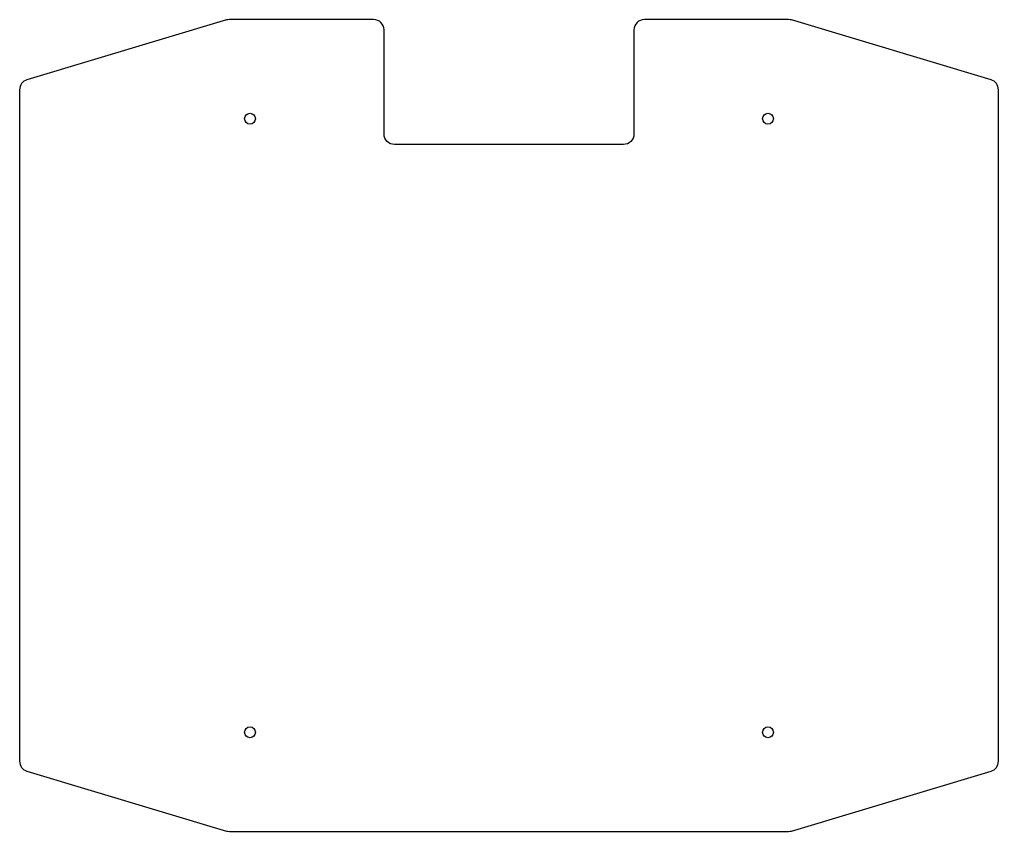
# Model space of a CAD drawing. Header units: inches. Extents: x -5.9 to 5.9, y -4.9 to 4.9.
import ezdxf

# ---------------------------------------------------------------- set-up
doc = ezdxf.new("R2010")
doc.units = ezdxf.units.IN
doc.header["$MEASUREMENT"] = 0

msp = doc.modelspace()

# ---------------------------------------------------------------- linework, layer by layer
msp.add_lwpolyline([(5.786, -4.152, 0.331206), (5.875, -4.032), (5.875, 4.032, 0.331206), (5.786, 4.152), (3.393, 4.87, 0.072993), (3.357, 4.875), (1.625, 4.875, 0.414214), (1.5, 4.75), (1.5, 3.5, -0.414214), (1.375, 3.375), (-1.375, 3.375, -0.414214), (-1.5, 3.5), (-1.5, 4.75, 0.414214), (-1.625, 4.875), (-3.357, 4.875, 0.072993), (-3.393, 4.87), (-5.786, 4.152, 0.331206), (-5.875, 4.032), (-5.875, -4.032, 0.331206), (-5.786, -4.152), (-3.393, -4.87, 0.072993), (-3.357, -4.875), (3.357, -4.875, 0.072993), (3.393, -4.87)], format="xyb", close=True)
for centre in [(-3.109, 3.684), (3.109, 3.684), (-3.109, -3.684), (3.109, -3.684)]:
    msp.add_circle(centre, 0.065)

doc.saveas('drawing.dxf')
